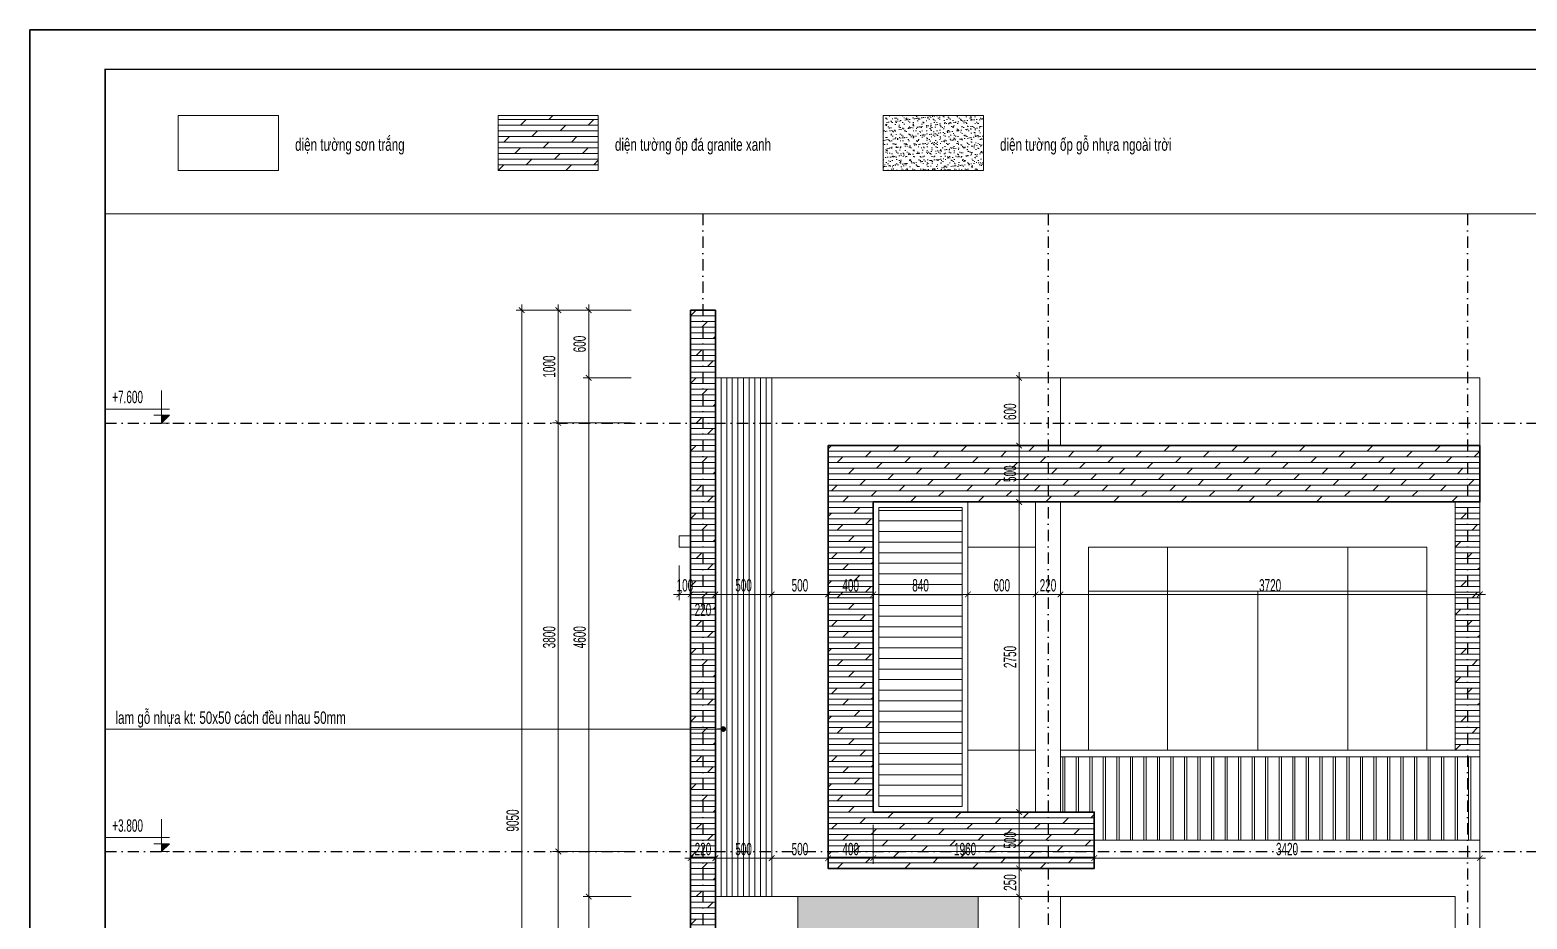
# Model space of a CAD drawing. Header units: inches. Extents: x 274208 to 641690, y -81912 to 129129.
# Drawn here: x 427121 to 440399, y 70536 to 78420 of the extents above; entities that cross this region are included whole.
import ezdxf
from ezdxf.enums import TextEntityAlignment as Align

# ---------------------------------------------------------------- set-up
doc = ezdxf.new("R2010")
doc.units = ezdxf.units.IN
doc.header["$MEASUREMENT"] = 0
doc.header["$PDMODE"] = 3
doc.linetypes.add('DASHDOT', pattern=[1, 0.5, -0.25, 0, -0.25])
for name, color, linetype, lineweight in [('01.Cut', 255, 'Continuous', 35), ('02.Thay', 145, 'Continuous', 20), ('03.Manh', 251, 'Continuous', 13), ('05.Text', 253, 'Continuous', 18), ('08.Dim', 156, 'Continuous', 15), ('09.Hatch', 250, 'Continuous', 5), ('11.Khung bo', 32, 'Continuous', 50), ('12.Khung', 36, 'Continuous', 25), ('DIM', 252, 'Continuous', 20)]:
    doc.layers.add(name, color=color, linetype=linetype, lineweight=lineweight)
doc.layers.add('text', color=7, linetype='Continuous')
doc.layers.add('TRUC', color=250, linetype='DASHDOT')
doc.layers.add('Tpl_Bound', color=1, linetype='Continuous', plot=False)
doc.styles.add('TT5_Text Dim', font='hoatbif.shx', dxfattribs={"width": 0.6})
doc.dimstyles.new('TT5_Dim 1-100', dxfattribs={"dimscale": 100, "dimtxt": 2.2, "dimasz": 1, "dimexe": 1, "dimexo": 0.5, "dimgap": 0.5, "dimtad": 1, "dimdec": 0, "dimzin": 0, "dimdsep": 46, "dimtxsty": 'TT5_Text Dim', "dimblk": 'ARCHTICK', "dimcen": 0, "dimdle": 1, "dimclrd": 256, "dimclre": 256, "dimclrt": 1, "dimadec": 0, "dimazin": 0, "dimtfac": 0.015, "dimtdec": 0, "dimtix": 1, "dimtmove": 2, "dimatfit": 3, "dimldrblk": 'DOT', "dimfxl": 1, "dimtolj": 1, "dimtzin": 0, "dimlwd": -1, "dimlwe": -1, "dimarcsym": 1})
doc.dimstyles.new('TT5_Dim 1-50', dxfattribs={"dimscale": 50, "dimtxt": 2.2, "dimasz": 1, "dimexe": 1, "dimexo": 0.5, "dimgap": 0.5, "dimtad": 1, "dimdec": 0, "dimzin": 0, "dimdsep": 46, "dimtxsty": 'TT5_Text Dim', "dimblk": 'ARCHTICK', "dimcen": 0, "dimdle": 1, "dimclrd": 256, "dimclre": 256, "dimclrt": 1, "dimadec": 0, "dimazin": 0, "dimtfac": 0.015, "dimtdec": 0, "dimtix": 1, "dimtmove": 2, "dimatfit": 3, "dimldrblk": 'DOT', "dimfxl": 1, "dimtolj": 1, "dimtzin": 0, "dimlwd": -1, "dimlwe": -1, "dimarcsym": 1})

# ---------------------------------------------------------------- blocks, each defined once
blk = doc.blocks.new('100')
at = {"layer": '11.Khung bo', "const_width": 26.7}
blk.add_lwpolyline([(1860913, -945240), (1860913, -916940), (1896063, -916940), (1896063, -945240)], close=True, dxfattribs=at)
at = {"layer": '12.Khung', "color": 1}
blk.add_lwpolyline([(1901579, -945940), (1901579, -916240), (1859580, -916240), (1859580, -945940)], close=True, dxfattribs=at)
blk = doc.blocks.new('A$C4E7C6F34')
at = {"layer": 'DIM'}
blk.add_hatch(color=256, dxfattribs=at).paths.add_polyline_path([(-38, 0), (-38, 138), (-178, 138)])
for p, q in [((-38, 576), (-38, 0)), ((964, 248), (-178, 248)), ((-178, 138), (101, 138)), ((-178, 138), (-38, 0)), ((-178, 0), (101, 0))]:
    blk.add_line(p, q, dxfattribs=at)
at = {"layer": 'text', "style": 'TT5_Text Dim', "flags": 8}
blk.add_attdef('%%P0.000', text='', height=220, dxfattribs=at).set_placement((102, 461), align=Align.MIDDLE_LEFT)
blk = doc.blocks.new('_ARCHTICK')
at = {"color": 0, "linetype": 'ByBlock', "const_width": 0.15}
blk.add_lwpolyline([(-0.5, -0.5), (0.5, 0.5)], dxfattribs=at)
blk = doc.blocks.new('*D205')
at = {"layer": '08.Dim', "transparency": 16777216}
for p, q in [((432077, 75985), (432077, 75285)), ((432453, 75935), (432027, 75935)), ((432453, 75335), (432027, 75335))]:
    blk.add_line(p, q, dxfattribs=at)
at = {"layer": 'Defpoints', "color": 0, "transparency": 16777216}
for p in [(432478, 75935), (432077, 75335), (432478, 75335)]:
    blk.add_point(p, dxfattribs=at)
at = {"layer": '08.Dim', "transparency": 16777216, "xscale": 50, "yscale": 50, "zscale": 50}
for p, rotation in [((432077, 75935), 90), ((432077, 75335), 270)]:
    blk.add_blockref('_ARCHTICK', p, dxfattribs=dict(at, rotation=rotation))
at = {"layer": '08.Dim', "color": 1, "transparency": 16777216, "insert": (431997, 75635), "char_height": 110, "attachment_point": 5, "rotation": 90, "style": 'TT5_Text Dim'}
blk.add_mtext('\\A1;600', dxfattribs=at)
blk = doc.blocks.new('_DOT')
at = {"color": 1, "linetype": 'ByBlock'}
blk.add_line((-0.5, 0), (-1, 0), dxfattribs=at)
at = {"color": 1, "linetype": 'ByBlock', "const_width": 0.5}
blk.add_lwpolyline([(-0.25, 0, 1), (0.25, 0, 1)], format="xyb", close=True, dxfattribs=at)
blk = doc.blocks.new('*D206')
at = {"layer": '08.Dim', "transparency": 16777216}
for p, q in [((432453, 75335), (432027, 75335)), ((432077, 75385), (432077, 70685)), ((432453, 70735), (432027, 70735))]:
    blk.add_line(p, q, dxfattribs=at)
at = {"layer": 'Defpoints', "color": 0, "transparency": 16777216}
for p in [(432478, 75335), (432077, 70735), (432478, 70735)]:
    blk.add_point(p, dxfattribs=at)
at = {"layer": '08.Dim', "transparency": 16777216, "xscale": 50, "yscale": 50, "zscale": 50}
for p, rotation in [((432077, 75335), 90), ((432077, 70735), 270)]:
    blk.add_blockref('_ARCHTICK', p, dxfattribs=dict(at, rotation=rotation))
at = {"layer": '08.Dim', "color": 1, "transparency": 16777216, "insert": (431997, 73035), "char_height": 110, "attachment_point": 5, "rotation": 90, "style": 'TT5_Text Dim'}
blk.add_mtext('\\A1;4600', dxfattribs=at)
blk = doc.blocks.new('*D207')
at = {"layer": '08.Dim', "transparency": 16777216}
for p, q in [((432077, 70785), (432077, 69985)), ((432453, 70735), (432027, 70735)), ((432453, 70035), (432027, 70035))]:
    blk.add_line(p, q, dxfattribs=at)
at = {"layer": 'Defpoints', "color": 0, "transparency": 16777216}
for p in [(432478, 70735), (432077, 70035), (432478, 70035)]:
    blk.add_point(p, dxfattribs=at)
at = {"layer": '08.Dim', "transparency": 16777216, "xscale": 50, "yscale": 50, "zscale": 50}
for p, rotation in [((432077, 70735), 90), ((432077, 70035), 270)]:
    blk.add_blockref('_ARCHTICK', p, dxfattribs=dict(at, rotation=rotation))
at = {"layer": '08.Dim', "color": 1, "transparency": 16777216, "insert": (431997, 70385), "char_height": 110, "attachment_point": 5, "rotation": 90, "style": 'TT5_Text Dim'}
blk.add_mtext('\\A1;700', dxfattribs=at)
blk = doc.blocks.new('*D211')
at = {"layer": '08.Dim', "transparency": 16777216}
for p, q in [((431807, 75985), (431807, 74885)), ((432453, 75935), (431757, 75935)), ((432453, 74935), (431757, 74935))]:
    blk.add_line(p, q, dxfattribs=at)
at = {"layer": 'Defpoints', "color": 0, "transparency": 16777216}
for p in [(432478, 75935), (431807, 74935), (432478, 74935)]:
    blk.add_point(p, dxfattribs=at)
at = {"layer": '08.Dim', "transparency": 16777216, "xscale": 50, "yscale": 50, "zscale": 50}
for p, rotation in [((431807, 75935), 90), ((431807, 74935), 270)]:
    blk.add_blockref('_ARCHTICK', p, dxfattribs=dict(at, rotation=rotation))
at = {"layer": '08.Dim', "color": 1, "transparency": 16777216, "insert": (431727, 75435), "char_height": 110, "attachment_point": 5, "rotation": 90, "style": 'TT5_Text Dim'}
blk.add_mtext('\\A1;1000', dxfattribs=at)
blk = doc.blocks.new('*D212')
at = {"layer": '08.Dim', "transparency": 16777216}
for p, q in [((432453, 74935), (431757, 74935)), ((431807, 74985), (431807, 71085)), ((432453, 71135), (431757, 71135))]:
    blk.add_line(p, q, dxfattribs=at)
at = {"layer": 'Defpoints', "color": 0, "transparency": 16777216}
for p in [(432478, 74935), (431807, 71135), (432478, 71135)]:
    blk.add_point(p, dxfattribs=at)
at = {"layer": '08.Dim', "transparency": 16777216, "xscale": 50, "yscale": 50, "zscale": 50}
for p, rotation in [((431807, 74935), 90), ((431807, 71135), 270)]:
    blk.add_blockref('_ARCHTICK', p, dxfattribs=dict(at, rotation=rotation))
at = {"layer": '08.Dim', "color": 1, "transparency": 16777216, "insert": (431727, 73035), "char_height": 110, "attachment_point": 5, "rotation": 90, "style": 'TT5_Text Dim'}
blk.add_mtext('\\A1;3800', dxfattribs=at)
blk = doc.blocks.new('*D213')
at = {"layer": '08.Dim', "transparency": 16777216}
for p, q in [((431807, 71185), (431807, 67285)), ((432453, 71135), (431757, 71135)), ((432453, 67335), (431757, 67335))]:
    blk.add_line(p, q, dxfattribs=at)
at = {"layer": 'Defpoints', "color": 0, "transparency": 16777216}
for p in [(432478, 71135), (431807, 67335), (432478, 67335)]:
    blk.add_point(p, dxfattribs=at)
at = {"layer": '08.Dim', "transparency": 16777216, "xscale": 50, "yscale": 50, "zscale": 50}
for p, rotation in [((431807, 71135), 90), ((431807, 67335), 270)]:
    blk.add_blockref('_ARCHTICK', p, dxfattribs=dict(at, rotation=rotation))
at = {"layer": '08.Dim', "color": 1, "transparency": 16777216, "insert": (431727, 69235), "char_height": 110, "attachment_point": 5, "rotation": 90, "style": 'TT5_Text Dim'}
blk.add_mtext('\\A1;3800', dxfattribs=at)
blk = doc.blocks.new('*D215')
at = {"layer": '08.Dim', "transparency": 16777216}
for p, q in [((431483, 75985), (431483, 66835)), ((432453, 75935), (431433, 75935)), ((432453, 66885), (431433, 66885))]:
    blk.add_line(p, q, dxfattribs=at)
at = {"layer": 'Defpoints', "color": 0, "transparency": 16777216}
for p in [(432478, 75935), (431483, 66885), (432478, 66885)]:
    blk.add_point(p, dxfattribs=at)
at = {"layer": '08.Dim', "transparency": 16777216, "xscale": 50, "yscale": 50, "zscale": 50}
for p, rotation in [((431483, 75935), 90), ((431483, 66885), 270)]:
    blk.add_blockref('_ARCHTICK', p, dxfattribs=dict(at, rotation=rotation))
at = {"layer": '08.Dim', "color": 1, "transparency": 16777216, "insert": (431403, 71410), "char_height": 110, "attachment_point": 5, "rotation": 90, "style": 'TT5_Text Dim'}
blk.add_mtext('\\A1;9050', dxfattribs=at)
blk = doc.blocks.new('*D656')
at = {"layer": '08.Dim', "transparency": 16777216}
for p, q in [((432880, 73672), (432880, 73365)), ((432980, 73672), (432980, 73365)), ((432880, 73415), (432830, 73415)), ((432880, 73415), (432980, 73415)), ((432980, 73415), (433030, 73415))]:
    blk.add_line(p, q, dxfattribs=at)
at = {"layer": 'Defpoints', "color": 0, "transparency": 16777216}
for p in [(432880, 73697), (432980, 73697), (432980, 73415)]:
    blk.add_point(p, dxfattribs=at)
at = {"layer": '08.Dim', "transparency": 16777216, "xscale": 50, "yscale": 50, "zscale": 50}
blk.add_blockref('_ARCHTICK', (432880, 73415), dxfattribs=at)
at = {"layer": '08.Dim', "transparency": 16777216, "xscale": 50, "yscale": 50, "zscale": 50, "rotation": 180}
blk.add_blockref('_ARCHTICK', (432980, 73415), dxfattribs=at)
at = {"layer": '08.Dim', "color": 1, "transparency": 16777216, "insert": (432930, 73495), "char_height": 110, "attachment_point": 5, "style": 'TT5_Text Dim'}
blk.add_mtext('\\A1;100', dxfattribs=at)
blk = doc.blocks.new('*D657')
at = {"layer": '08.Dim', "transparency": 16777216}
for p, q in [((432980, 73672), (432980, 73365)), ((433200, 73672), (433200, 73365)), ((432930, 73415), (433250, 73415))]:
    blk.add_line(p, q, dxfattribs=at)
at = {"layer": 'Defpoints', "color": 0, "transparency": 16777216}
for p in [(432980, 73697), (433200, 73697), (433200, 73415)]:
    blk.add_point(p, dxfattribs=at)
at = {"layer": '08.Dim', "transparency": 16777216, "xscale": 50, "yscale": 50, "zscale": 50, "rotation": 180}
blk.add_blockref('_ARCHTICK', (432980, 73415), dxfattribs=at)
at = {"layer": '08.Dim', "transparency": 16777216, "xscale": 50, "yscale": 50, "zscale": 50}
blk.add_blockref('_ARCHTICK', (433200, 73415), dxfattribs=at)
at = {"layer": '08.Dim', "color": 1, "transparency": 16777216, "insert": (433090, 73278), "char_height": 110, "attachment_point": 5, "style": 'TT5_Text Dim'}
blk.add_mtext('\\A1;220', dxfattribs=at)
blk = doc.blocks.new('*D658')
at = {"layer": '08.Dim', "transparency": 16777216}
for p, q in [((433200, 73672), (433200, 73365)), ((433700, 73672), (433700, 73365)), ((433150, 73415), (433750, 73415))]:
    blk.add_line(p, q, dxfattribs=at)
at = {"layer": 'Defpoints', "color": 0, "transparency": 16777216}
for p in [(433200, 73697), (433700, 73697), (433700, 73415)]:
    blk.add_point(p, dxfattribs=at)
at = {"layer": '08.Dim', "transparency": 16777216, "xscale": 50, "yscale": 50, "zscale": 50, "rotation": 180}
blk.add_blockref('_ARCHTICK', (433200, 73415), dxfattribs=at)
at = {"layer": '08.Dim', "transparency": 16777216, "xscale": 50, "yscale": 50, "zscale": 50}
blk.add_blockref('_ARCHTICK', (433700, 73415), dxfattribs=at)
at = {"layer": '08.Dim', "color": 1, "transparency": 16777216, "insert": (433450, 73495), "char_height": 110, "attachment_point": 5, "style": 'TT5_Text Dim'}
blk.add_mtext('\\A1;500', dxfattribs=at)
blk = doc.blocks.new('*D659')
at = {"layer": '08.Dim', "transparency": 16777216}
for p, q in [((433700, 73672), (433700, 73365)), ((434200, 73672), (434200, 73365)), ((433650, 73415), (434250, 73415))]:
    blk.add_line(p, q, dxfattribs=at)
at = {"layer": 'Defpoints', "color": 0, "transparency": 16777216}
for p in [(433700, 73697), (434200, 73697), (434200, 73415)]:
    blk.add_point(p, dxfattribs=at)
at = {"layer": '08.Dim', "transparency": 16777216, "xscale": 50, "yscale": 50, "zscale": 50, "rotation": 180}
blk.add_blockref('_ARCHTICK', (433700, 73415), dxfattribs=at)
at = {"layer": '08.Dim', "transparency": 16777216, "xscale": 50, "yscale": 50, "zscale": 50}
blk.add_blockref('_ARCHTICK', (434200, 73415), dxfattribs=at)
at = {"layer": '08.Dim', "color": 1, "transparency": 16777216, "insert": (433950, 73495), "char_height": 110, "attachment_point": 5, "style": 'TT5_Text Dim'}
blk.add_mtext('\\A1;500', dxfattribs=at)
blk = doc.blocks.new('*D660')
at = {"layer": '08.Dim', "transparency": 16777216}
for p, q in [((434200, 73672), (434200, 73365)), ((434600, 73672), (434600, 73365)), ((434150, 73415), (434650, 73415))]:
    blk.add_line(p, q, dxfattribs=at)
at = {"layer": 'Defpoints', "color": 0, "transparency": 16777216}
for p in [(434200, 73697), (434600, 73697), (434600, 73415)]:
    blk.add_point(p, dxfattribs=at)
at = {"layer": '08.Dim', "transparency": 16777216, "xscale": 50, "yscale": 50, "zscale": 50, "rotation": 180}
blk.add_blockref('_ARCHTICK', (434200, 73415), dxfattribs=at)
at = {"layer": '08.Dim', "transparency": 16777216, "xscale": 50, "yscale": 50, "zscale": 50}
blk.add_blockref('_ARCHTICK', (434600, 73415), dxfattribs=at)
at = {"layer": '08.Dim', "color": 1, "transparency": 16777216, "insert": (434400, 73495), "char_height": 110, "attachment_point": 5, "style": 'TT5_Text Dim'}
blk.add_mtext('\\A1;400', dxfattribs=at)
blk = doc.blocks.new('*D661')
at = {"layer": '08.Dim', "transparency": 16777216}
for p, q in [((434600, 73672), (434600, 73365)), ((435440, 73672), (435440, 73365)), ((434550, 73415), (435490, 73415))]:
    blk.add_line(p, q, dxfattribs=at)
at = {"layer": 'Defpoints', "color": 0, "transparency": 16777216}
for p in [(434600, 73697), (435440, 73697), (435440, 73415)]:
    blk.add_point(p, dxfattribs=at)
at = {"layer": '08.Dim', "transparency": 16777216, "xscale": 50, "yscale": 50, "zscale": 50, "rotation": 180}
blk.add_blockref('_ARCHTICK', (434600, 73415), dxfattribs=at)
at = {"layer": '08.Dim', "transparency": 16777216, "xscale": 50, "yscale": 50, "zscale": 50}
blk.add_blockref('_ARCHTICK', (435440, 73415), dxfattribs=at)
at = {"layer": '08.Dim', "color": 1, "transparency": 16777216, "insert": (435020, 73495), "char_height": 110, "attachment_point": 5, "style": 'TT5_Text Dim'}
blk.add_mtext('\\A1;840', dxfattribs=at)
blk = doc.blocks.new('*D662')
at = {"layer": '08.Dim', "transparency": 16777216}
for p, q in [((435440, 73672), (435440, 73365)), ((436040, 73672), (436040, 73365)), ((435390, 73415), (436090, 73415))]:
    blk.add_line(p, q, dxfattribs=at)
at = {"layer": 'Defpoints', "color": 0, "transparency": 16777216}
for p in [(435440, 73697), (436040, 73697), (436040, 73415)]:
    blk.add_point(p, dxfattribs=at)
at = {"layer": '08.Dim', "transparency": 16777216, "xscale": 50, "yscale": 50, "zscale": 50, "rotation": 180}
blk.add_blockref('_ARCHTICK', (435440, 73415), dxfattribs=at)
at = {"layer": '08.Dim', "transparency": 16777216, "xscale": 50, "yscale": 50, "zscale": 50}
blk.add_blockref('_ARCHTICK', (436040, 73415), dxfattribs=at)
at = {"layer": '08.Dim', "color": 1, "transparency": 16777216, "insert": (435740, 73495), "char_height": 110, "attachment_point": 5, "style": 'TT5_Text Dim'}
blk.add_mtext('\\A1;600', dxfattribs=at)
blk = doc.blocks.new('*D663')
at = {"layer": '08.Dim', "transparency": 16777216}
for p, q in [((436040, 73672), (436040, 73365)), ((436260, 73672), (436260, 73365)), ((435990, 73415), (436310, 73415))]:
    blk.add_line(p, q, dxfattribs=at)
at = {"layer": 'Defpoints', "color": 0, "transparency": 16777216}
for p in [(436040, 73697), (436260, 73697), (436260, 73415)]:
    blk.add_point(p, dxfattribs=at)
at = {"layer": '08.Dim', "transparency": 16777216, "xscale": 50, "yscale": 50, "zscale": 50, "rotation": 180}
blk.add_blockref('_ARCHTICK', (436040, 73415), dxfattribs=at)
at = {"layer": '08.Dim', "transparency": 16777216, "xscale": 50, "yscale": 50, "zscale": 50}
blk.add_blockref('_ARCHTICK', (436260, 73415), dxfattribs=at)
at = {"layer": '08.Dim', "color": 1, "transparency": 16777216, "insert": (436150, 73495), "char_height": 110, "attachment_point": 5, "style": 'TT5_Text Dim'}
blk.add_mtext('\\A1;220', dxfattribs=at)
blk = doc.blocks.new('*D664')
at = {"layer": '08.Dim', "transparency": 16777216}
for p, q in [((436260, 73672), (436260, 73365)), ((439980, 73672), (439980, 73365)), ((436210, 73415), (440030, 73415))]:
    blk.add_line(p, q, dxfattribs=at)
at = {"layer": 'Defpoints', "color": 0, "transparency": 16777216}
for p in [(436260, 73697), (439980, 73697), (439980, 73415)]:
    blk.add_point(p, dxfattribs=at)
at = {"layer": '08.Dim', "transparency": 16777216, "xscale": 50, "yscale": 50, "zscale": 50, "rotation": 180}
blk.add_blockref('_ARCHTICK', (436260, 73415), dxfattribs=at)
at = {"layer": '08.Dim', "transparency": 16777216, "xscale": 50, "yscale": 50, "zscale": 50}
blk.add_blockref('_ARCHTICK', (439980, 73415), dxfattribs=at)
at = {"layer": '08.Dim', "color": 1, "transparency": 16777216, "insert": (438120, 73495), "char_height": 110, "attachment_point": 5, "style": 'TT5_Text Dim'}
blk.add_mtext('\\A1;3720', dxfattribs=at)
blk = doc.blocks.new('*D665')
at = {"layer": '08.Dim', "transparency": 16777216}
for p, q in [((432980, 71373), (432980, 71026)), ((433200, 71373), (433200, 71026)), ((432930, 71076), (433250, 71076))]:
    blk.add_line(p, q, dxfattribs=at)
at = {"layer": 'Defpoints', "color": 0, "transparency": 16777216}
for p in [(432980, 71398), (433200, 71398), (433200, 71076)]:
    blk.add_point(p, dxfattribs=at)
at = {"layer": '08.Dim', "transparency": 16777216, "xscale": 50, "yscale": 50, "zscale": 50, "rotation": 180}
blk.add_blockref('_ARCHTICK', (432980, 71076), dxfattribs=at)
at = {"layer": '08.Dim', "transparency": 16777216, "xscale": 50, "yscale": 50, "zscale": 50}
blk.add_blockref('_ARCHTICK', (433200, 71076), dxfattribs=at)
at = {"layer": '08.Dim', "color": 1, "transparency": 16777216, "insert": (433090, 71156), "char_height": 110, "attachment_point": 5, "style": 'TT5_Text Dim'}
blk.add_mtext('\\A1;220', dxfattribs=at)
blk = doc.blocks.new('*D666')
at = {"layer": '08.Dim', "transparency": 16777216}
for p, q in [((433200, 71373), (433200, 71026)), ((433700, 71373), (433700, 71026)), ((433150, 71076), (433750, 71076))]:
    blk.add_line(p, q, dxfattribs=at)
at = {"layer": 'Defpoints', "color": 0, "transparency": 16777216}
for p in [(433200, 71398), (433700, 71398), (433700, 71076)]:
    blk.add_point(p, dxfattribs=at)
at = {"layer": '08.Dim', "transparency": 16777216, "xscale": 50, "yscale": 50, "zscale": 50, "rotation": 180}
blk.add_blockref('_ARCHTICK', (433200, 71076), dxfattribs=at)
at = {"layer": '08.Dim', "transparency": 16777216, "xscale": 50, "yscale": 50, "zscale": 50}
blk.add_blockref('_ARCHTICK', (433700, 71076), dxfattribs=at)
at = {"layer": '08.Dim', "color": 1, "transparency": 16777216, "insert": (433450, 71156), "char_height": 110, "attachment_point": 5, "style": 'TT5_Text Dim'}
blk.add_mtext('\\A1;500', dxfattribs=at)
blk = doc.blocks.new('*D667')
at = {"layer": '08.Dim', "transparency": 16777216}
for p, q in [((433700, 71373), (433700, 71026)), ((434200, 71373), (434200, 71026)), ((433650, 71076), (434250, 71076))]:
    blk.add_line(p, q, dxfattribs=at)
at = {"layer": 'Defpoints', "color": 0, "transparency": 16777216}
for p in [(433700, 71398), (434200, 71398), (434200, 71076)]:
    blk.add_point(p, dxfattribs=at)
at = {"layer": '08.Dim', "transparency": 16777216, "xscale": 50, "yscale": 50, "zscale": 50, "rotation": 180}
blk.add_blockref('_ARCHTICK', (433700, 71076), dxfattribs=at)
at = {"layer": '08.Dim', "transparency": 16777216, "xscale": 50, "yscale": 50, "zscale": 50}
blk.add_blockref('_ARCHTICK', (434200, 71076), dxfattribs=at)
at = {"layer": '08.Dim', "color": 1, "transparency": 16777216, "insert": (433950, 71156), "char_height": 110, "attachment_point": 5, "style": 'TT5_Text Dim'}
blk.add_mtext('\\A1;500', dxfattribs=at)
blk = doc.blocks.new('*D668')
at = {"layer": '08.Dim', "transparency": 16777216}
for p, q in [((434200, 71373), (434200, 71026)), ((434600, 71373), (434600, 71026)), ((434150, 71076), (434650, 71076))]:
    blk.add_line(p, q, dxfattribs=at)
at = {"layer": 'Defpoints', "color": 0, "transparency": 16777216}
for p in [(434200, 71398), (434600, 71398), (434600, 71076)]:
    blk.add_point(p, dxfattribs=at)
at = {"layer": '08.Dim', "transparency": 16777216, "xscale": 50, "yscale": 50, "zscale": 50, "rotation": 180}
blk.add_blockref('_ARCHTICK', (434200, 71076), dxfattribs=at)
at = {"layer": '08.Dim', "transparency": 16777216, "xscale": 50, "yscale": 50, "zscale": 50}
blk.add_blockref('_ARCHTICK', (434600, 71076), dxfattribs=at)
at = {"layer": '08.Dim', "color": 1, "transparency": 16777216, "insert": (434400, 71156), "char_height": 110, "attachment_point": 5, "style": 'TT5_Text Dim'}
blk.add_mtext('\\A1;400', dxfattribs=at)
blk = doc.blocks.new('*D669')
at = {"layer": '08.Dim', "transparency": 16777216}
for p, q in [((434600, 71373), (434600, 71026)), ((436560, 71373), (436560, 71026)), ((434550, 71076), (436610, 71076))]:
    blk.add_line(p, q, dxfattribs=at)
at = {"layer": 'Defpoints', "color": 0, "transparency": 16777216}
for p in [(434600, 71398), (436560, 71398), (436560, 71076)]:
    blk.add_point(p, dxfattribs=at)
at = {"layer": '08.Dim', "transparency": 16777216, "xscale": 50, "yscale": 50, "zscale": 50, "rotation": 180}
blk.add_blockref('_ARCHTICK', (434600, 71076), dxfattribs=at)
at = {"layer": '08.Dim', "transparency": 16777216, "xscale": 50, "yscale": 50, "zscale": 50}
blk.add_blockref('_ARCHTICK', (436560, 71076), dxfattribs=at)
at = {"layer": '08.Dim', "color": 1, "transparency": 16777216, "insert": (435415, 71156), "char_height": 110, "attachment_point": 5, "style": 'TT5_Text Dim'}
blk.add_mtext('\\A1;1960', dxfattribs=at)
blk = doc.blocks.new('*D670')
at = {"layer": '08.Dim', "transparency": 16777216}
for p, q in [((436560, 71373), (436560, 71026)), ((439980, 71373), (439980, 71026)), ((436510, 71076), (440030, 71076))]:
    blk.add_line(p, q, dxfattribs=at)
at = {"layer": 'Defpoints', "color": 0, "transparency": 16777216}
for p in [(436560, 71398), (439980, 71398), (439980, 71076)]:
    blk.add_point(p, dxfattribs=at)
at = {"layer": '08.Dim', "transparency": 16777216, "xscale": 50, "yscale": 50, "zscale": 50, "rotation": 180}
blk.add_blockref('_ARCHTICK', (436560, 71076), dxfattribs=at)
at = {"layer": '08.Dim', "transparency": 16777216, "xscale": 50, "yscale": 50, "zscale": 50}
blk.add_blockref('_ARCHTICK', (439980, 71076), dxfattribs=at)
at = {"layer": '08.Dim', "color": 1, "transparency": 16777216, "insert": (438270, 71156), "char_height": 110, "attachment_point": 5, "style": 'TT5_Text Dim'}
blk.add_mtext('\\A1;3420', dxfattribs=at)
blk = doc.blocks.new('*D680')
at = {"layer": '08.Dim', "transparency": 16777216}
for p, q in [((435594, 75335), (435944, 75335)), ((435894, 75385), (435894, 74685)), ((435594, 74735), (435944, 74735))]:
    blk.add_line(p, q, dxfattribs=at)
at = {"layer": 'Defpoints', "color": 0, "transparency": 16777216}
for p in [(435569, 75335), (435569, 74735), (435894, 74735)]:
    blk.add_point(p, dxfattribs=at)
at = {"layer": '08.Dim', "transparency": 16777216, "xscale": 50, "yscale": 50, "zscale": 50}
for p, rotation in [((435894, 75335), 90), ((435894, 74735), 270)]:
    blk.add_blockref('_ARCHTICK', p, dxfattribs=dict(at, rotation=rotation))
at = {"layer": '08.Dim', "color": 1, "transparency": 16777216, "insert": (435814, 75035), "char_height": 110, "attachment_point": 5, "rotation": 90, "style": 'TT5_Text Dim'}
blk.add_mtext('\\A1;600', dxfattribs=at)
blk = doc.blocks.new('*D681')
at = {"layer": '08.Dim', "transparency": 16777216}
for p, q in [((435894, 74785), (435894, 74185)), ((435594, 74735), (435944, 74735)), ((435594, 74235), (435944, 74235))]:
    blk.add_line(p, q, dxfattribs=at)
at = {"layer": 'Defpoints', "color": 0, "transparency": 16777216}
for p in [(435569, 74735), (435569, 74235), (435894, 74235)]:
    blk.add_point(p, dxfattribs=at)
at = {"layer": '08.Dim', "transparency": 16777216, "xscale": 50, "yscale": 50, "zscale": 50}
for p, rotation in [((435894, 74735), 90), ((435894, 74235), 270)]:
    blk.add_blockref('_ARCHTICK', p, dxfattribs=dict(at, rotation=rotation))
at = {"layer": '08.Dim', "color": 1, "transparency": 16777216, "insert": (435814, 74485), "char_height": 110, "attachment_point": 5, "rotation": 90, "style": 'TT5_Text Dim'}
blk.add_mtext('\\A1;500', dxfattribs=at)
blk = doc.blocks.new('*D682')
at = {"layer": '08.Dim', "transparency": 16777216}
for p, q in [((435594, 74235), (435944, 74235)), ((435894, 74285), (435894, 71435)), ((435594, 71485), (435944, 71485))]:
    blk.add_line(p, q, dxfattribs=at)
at = {"layer": 'Defpoints', "color": 0, "transparency": 16777216}
for p in [(435569, 74235), (435569, 71485), (435894, 71485)]:
    blk.add_point(p, dxfattribs=at)
at = {"layer": '08.Dim', "transparency": 16777216, "xscale": 50, "yscale": 50, "zscale": 50}
for p, rotation in [((435894, 74235), 90), ((435894, 71485), 270)]:
    blk.add_blockref('_ARCHTICK', p, dxfattribs=dict(at, rotation=rotation))
at = {"layer": '08.Dim', "color": 1, "transparency": 16777216, "insert": (435814, 72860), "char_height": 110, "attachment_point": 5, "rotation": 90, "style": 'TT5_Text Dim'}
blk.add_mtext('\\A1;2750', dxfattribs=at)
blk = doc.blocks.new('*D683')
at = {"layer": '08.Dim', "transparency": 16777216}
for p, q in [((435594, 71485), (435944, 71485)), ((435894, 71535), (435894, 70935)), ((435594, 70985), (435944, 70985))]:
    blk.add_line(p, q, dxfattribs=at)
at = {"layer": 'Defpoints', "color": 0, "transparency": 16777216}
for p in [(435569, 71485), (435569, 70985), (435894, 70985)]:
    blk.add_point(p, dxfattribs=at)
at = {"layer": '08.Dim', "transparency": 16777216, "xscale": 50, "yscale": 50, "zscale": 50}
for p, rotation in [((435894, 71485), 90), ((435894, 70985), 270)]:
    blk.add_blockref('_ARCHTICK', p, dxfattribs=dict(at, rotation=rotation))
at = {"layer": '08.Dim', "color": 1, "transparency": 16777216, "insert": (435814, 71235), "char_height": 110, "attachment_point": 5, "rotation": 90, "style": 'TT5_Text Dim'}
blk.add_mtext('\\A1;500', dxfattribs=at)
blk = doc.blocks.new('*D684')
at = {"layer": '08.Dim', "transparency": 16777216}
for p, q in [((435894, 71035), (435894, 70685)), ((435594, 70985), (435944, 70985)), ((435594, 70735), (435944, 70735))]:
    blk.add_line(p, q, dxfattribs=at)
at = {"layer": 'Defpoints', "color": 0, "transparency": 16777216}
for p in [(435569, 70985), (435569, 70735), (435894, 70735)]:
    blk.add_point(p, dxfattribs=at)
at = {"layer": '08.Dim', "transparency": 16777216, "xscale": 50, "yscale": 50, "zscale": 50}
for p, rotation in [((435894, 70985), 90), ((435894, 70735), 270)]:
    blk.add_blockref('_ARCHTICK', p, dxfattribs=dict(at, rotation=rotation))
at = {"layer": '08.Dim', "color": 1, "transparency": 16777216, "insert": (435814, 70860), "char_height": 110, "attachment_point": 5, "rotation": 90, "style": 'TT5_Text Dim'}
blk.add_mtext('\\A1;250', dxfattribs=at)
blk = doc.blocks.new('*D685')
at = {"layer": '08.Dim', "transparency": 16777216}
for p, q in [((435894, 70785), (435894, 67285)), ((435594, 70735), (435944, 70735)), ((435594, 67335), (435944, 67335))]:
    blk.add_line(p, q, dxfattribs=at)
at = {"layer": 'Defpoints', "color": 0, "transparency": 16777216}
for p in [(435569, 70735), (435569, 67335), (435894, 67335)]:
    blk.add_point(p, dxfattribs=at)
at = {"layer": '08.Dim', "transparency": 16777216, "xscale": 50, "yscale": 50, "zscale": 50}
for p, rotation in [((435894, 70735), 90), ((435894, 67335), 270)]:
    blk.add_blockref('_ARCHTICK', p, dxfattribs=dict(at, rotation=rotation))
at = {"layer": '08.Dim', "color": 1, "transparency": 16777216, "insert": (435814, 69035), "char_height": 110, "attachment_point": 5, "rotation": 90, "style": 'TT5_Text Dim'}
blk.add_mtext('\\A1;3400', dxfattribs=at)

msp = doc.modelspace()

# ---------------------------------------------------------------- hatches: boundary and pattern name
at = {"layer": '09.Hatch'}
h = msp.add_hatch(dxfattribs=at)
h.set_pattern_fill('DOLMIT', color=256, scale=200)
h.set_pattern_definition([(0, (431272.853, 77175.127), (0, 50), []), (45, (431272.85, 77175.13), (-100, 100), [70.71, -141.421])])
h.paths.add_polyline_path([(431272.9, 77660.5), (432161.7, 77660.5), (432161.7, 77175.1), (431272.9, 77175.1)])
h = msp.add_hatch(dxfattribs=at)
h.set_pattern_fill('AR-SAND', color=256, scale=30)
h.set_pattern_definition([(37.5, (432980.43, 66884.583), (-1.8898, 57.80471), [0, -45.6, 0, -51, 0, -48.75]), (7.5, (432980.43, 66884.58), (53.0933, 84.6644), [0, -24.6, 0, -41.1, 0, -15.75]), (327.5, (432943.53, 66884.583), (93.42426, 0.16977), [0, -15, 0, -54, 0, -70.5]), (317.5, (432943.53, 66884.58), (90.1838, 26.33027), [0, -7.5, 0, -35.4, 0, -40.5])])
h.paths.add_polyline_path([(434688.3, 77660.5), (435577.1, 77660.5), (435577.1, 77175.1), (434688.3, 77175.1)])
h = msp.add_hatch(dxfattribs=at)
h.set_pattern_fill('DOLMIT', color=256, scale=200)
h.set_pattern_definition([(0, (432980.43, 66884.583), (0, 50), []), (45, (432980.43, 66884.58), (-100, 100), [70.7107, -141.4214])])
h.paths.add_polyline_path([(433200.4, 75934.6), (432980.4, 75934.6), (432980.4, 66884.6), (433200.4, 66884.6)])
h.paths.add_polyline_path([(439980.4, 74734.6), (434200.4, 74734.6), (434200.4, 71384.6), (434200.4, 70984.6), (436560.4, 70984.6), (436560.4, 71484.6), (434600.4, 71484.6), (434600.4, 74234.6), (439980.4, 74234.6)])
h.paths.add_polyline_path([(436260.4, 67234.6), (433200.4, 67234.6), (433200.4, 66884.6), (436260.4, 66884.6)])
h = msp.add_hatch(dxfattribs=at)
h.set_pattern_fill('DOLMIT', color=256, scale=200)
h.set_pattern_definition([(0, (439760.43, 72034.583), (0, 50), []), (45, (439760.43, 72034.58), (-100, 100), [70.711, -141.421])])
h.paths.add_polyline_path([(439980.4, 74234.6), (439760.4, 74234.6), (439760.4, 72034.6), (439980.4, 72034.6)])
h = msp.add_hatch(dxfattribs=at)
h.set_pattern_fill('ANSI31', color=256, scale=750, angle=135)
h.set_pattern_definition([(180, (434650.43, 71534.58), (-7e-15, -93.75), [])])
h.paths.add_polyline_path([(435390.4, 74184.6), (434650.4, 74184.6), (434650.4, 71534.6), (435390.4, 71534.6)])
h = msp.add_hatch(dxfattribs=at)
h.set_pattern_fill('AR-SAND', color=256, scale=30)
h.set_pattern_definition([(37.5, (433930.43, 67334.583), (-1.8898, 57.8047), [0, -45.6, 0, -51, 0, -48.75]), (7.5, (433930.43, 67334.58), (53.0933, 84.6644), [0, -24.6, 0, -41.1, 0, -15.75]), (327.5, (433893.53, 67334.583), (93.42426, 0.1698), [0, -15, 0, -54, 0, -70.5]), (317.5, (433893.53, 67334.58), (90.1838, 26.3303), [0, -7.5, 0, -35.4, 0, -40.5])])
h.paths.add_polyline_path([(435530.4, 70734.6), (433930.4, 70734.6), (433930.4, 70034.6), (435530.4, 70034.6)])
h.paths.add_polyline_path([(435530.4, 68234.6), (433930.4, 68234.6), (433930.4, 67334.6), (435530.4, 67334.6)])

# ---------------------------------------------------------------- linework, layer by layer
at = {"layer": '01.Cut'}
msp.add_lwpolyline([(432980.4, 66884.6), (433200.4, 66884.6), (433200.4, 75934.6), (432980.4, 75934.6)], close=True, dxfattribs=at)
msp.add_lwpolyline([(434200.4, 74734.6), (439980.4, 74734.6), (439980.4, 74234.6), (434600.4, 74234.6), (434600.4, 71484.6), (436560.4, 71484.6), (436560.4, 70984.6), (434200.4, 70984.6), (434200.4, 71384.6), (434200.4, 74734.6)], dxfattribs=at)
at = {"layer": '02.Thay'}
for points in [[(433200.4, 75334.6), (436260.4, 75334.6), (436260.4, 74734.6)], [(435440.4, 74234.6), (435440.4, 71484.6)], [(436040.4, 74234.6), (436040.4, 71484.6)], [(436260.4, 74234.6), (436260.4, 71484.6)], [(432980.4, 73934.6), (432880.4, 73934.6), (432880.4, 73834.6), (432980.4, 73834.6)], [(433200.4, 70734.6), (439760.4, 70734.6), (439760.4, 66884.6), (439980.4, 66884.6), (439980.4, 71234.6), (436560.4, 71234.6)], [(433930.4, 70034.6), (433930.4, 70734.6)], [(435530.4, 70034.6), (435530.4, 70734.6)], [(436260.4, 70734.6), (436260.4, 67334.6)]]:
    msp.add_lwpolyline(points, dxfattribs=at)
for points in [[(433250.4, 75334.6), (433300.4, 75334.6), (433300.4, 70734.6), (433250.4, 70734.6)], [(433350.4, 75334.6), (433400.4, 75334.6), (433400.4, 70734.6), (433350.4, 70734.6)], [(433450.4, 75334.6), (433500.4, 75334.6), (433500.4, 70734.6), (433450.4, 70734.6)], [(433550.4, 75334.6), (433600.4, 75334.6), (433600.4, 70734.6), (433550.4, 70734.6)], [(433650.4, 75334.6), (433700.4, 75334.6), (433700.4, 70734.6), (433650.4, 70734.6)], [(434650.4, 74184.6), (435390.4, 74184.6), (435390.4, 71534.6), (434650.4, 71534.6)]]:
    msp.add_lwpolyline(points, close=True, dxfattribs=at)
at = {"layer": '03.Manh'}
for points in [[(428436.7, 77660.5), (429325.6, 77660.5), (429325.6, 77175.1), (428436.7, 77175.1)], [(431272.9, 77660.5), (432161.7, 77660.5), (432161.7, 77175.1), (431272.9, 77175.1)], [(434688.3, 77660.5), (435577.1, 77660.5), (435577.1, 77175.1), (434688.3, 77175.1)], [(436260.4, 72034.6), (439980.4, 72034.6), (439980.4, 71974.6), (436260.4, 71974.6)], [(436280.4, 71484.6), (436300.4, 71484.6), (436300.4, 71974.6), (436280.4, 71974.6)], [(436400.4, 71484.6), (436420.4, 71484.6), (436420.4, 71974.6), (436400.4, 71974.6)], [(436520.4, 71484.6), (436540.4, 71484.6), (436540.4, 71974.6), (436520.4, 71974.6)], [(436640.4, 71234.6), (436660.4, 71234.6), (436660.4, 71974.6), (436640.4, 71974.6)], [(436760.4, 71234.6), (436780.4, 71234.6), (436780.4, 71974.6), (436760.4, 71974.6)], [(436880.4, 71234.6), (436900.4, 71234.6), (436900.4, 71974.6), (436880.4, 71974.6)], [(437000.4, 71234.6), (437020.4, 71234.6), (437020.4, 71974.6), (437000.4, 71974.6)], [(437120.4, 71234.6), (437140.4, 71234.6), (437140.4, 71974.6), (437120.4, 71974.6)], [(437240.4, 71234.6), (437260.4, 71234.6), (437260.4, 71974.6), (437240.4, 71974.6)], [(437360.4, 71234.6), (437380.4, 71234.6), (437380.4, 71974.6), (437360.4, 71974.6)], [(437480.4, 71234.6), (437500.4, 71234.6), (437500.4, 71974.6), (437480.4, 71974.6)], [(437600.4, 71234.6), (437620.4, 71234.6), (437620.4, 71974.6), (437600.4, 71974.6)], [(437720.4, 71234.6), (437740.4, 71234.6), (437740.4, 71974.6), (437720.4, 71974.6)], [(437840.4, 71234.6), (437860.4, 71234.6), (437860.4, 71974.6), (437840.4, 71974.6)], [(437960.4, 71234.6), (437980.4, 71234.6), (437980.4, 71974.6), (437960.4, 71974.6)], [(438080.4, 71234.6), (438100.4, 71234.6), (438100.4, 71974.6), (438080.4, 71974.6)], [(438200.4, 71234.6), (438220.4, 71234.6), (438220.4, 71974.6), (438200.4, 71974.6)], [(438320.4, 71234.6), (438340.4, 71234.6), (438340.4, 71974.6), (438320.4, 71974.6)], [(438440.4, 71234.6), (438460.4, 71234.6), (438460.4, 71974.6), (438440.4, 71974.6)], [(438560.4, 71234.6), (438580.4, 71234.6), (438580.4, 71974.6), (438560.4, 71974.6)], [(438680.4, 71234.6), (438700.4, 71234.6), (438700.4, 71974.6), (438680.4, 71974.6)], [(438800.4, 71234.6), (438820.4, 71234.6), (438820.4, 71974.6), (438800.4, 71974.6)], [(438920.4, 71234.6), (438940.4, 71234.6), (438940.4, 71974.6), (438920.4, 71974.6)], [(439040.4, 71234.6), (439060.4, 71234.6), (439060.4, 71974.6), (439040.4, 71974.6)], [(439160.4, 71234.6), (439180.4, 71234.6), (439180.4, 71974.6), (439160.4, 71974.6)], [(439280.4, 71234.6), (439300.4, 71234.6), (439300.4, 71974.6), (439280.4, 71974.6)], [(439400.4, 71234.6), (439420.4, 71234.6), (439420.4, 71974.6), (439400.4, 71974.6)], [(439520.4, 71234.6), (439540.4, 71234.6), (439540.4, 71974.6), (439520.4, 71974.6)], [(439640.4, 71234.6), (439660.4, 71234.6), (439660.4, 71974.6), (439640.4, 71974.6)], [(439760.4, 71234.6), (439780.4, 71234.6), (439780.4, 71974.6), (439760.4, 71974.6)], [(439880.4, 71234.6), (439900.4, 71234.6), (439900.4, 71974.6), (439880.4, 71974.6)]]:
    msp.add_lwpolyline(points, close=True, dxfattribs=at)
for points in [[(427788, 76788.5), (445362.8, 76788.5)], [(436260.4, 75334.6), (439980.4, 75334.6), (439980.4, 74734.6)], [(439760.4, 74234.6), (439760.4, 72034.6)], [(439980.4, 71234.6), (439980.4, 74234.6)], [(436040.4, 73834.6), (435440.4, 73834.6)], [(436510.4, 72034.6), (436510.4, 73834.6), (439510.4, 73834.6), (439510.4, 72034.6)], [(437210.4, 73834.6), (437210.4, 72034.6)], [(438810.4, 73834.6), (438810.4, 72034.6)], [(436510.4, 73444.6), (439510.4, 73444.6)], [(438010.4, 73444.6), (438010.4, 72034.6)], [(435440.4, 72034.6), (436040.4, 72034.6)]]:
    msp.add_lwpolyline(points, dxfattribs=at)
at = {"layer": 'Tpl_Bound', "color": 1}
msp.add_lwpolyline([(427121.3, 63570.3), (427121.3, 78420.2), (448121.1, 78420.2), (448121.1, 63570.3)], close=True, dxfattribs=at)
at = {"layer": 'TRUC', "ltscale": 200}
for p, q in [((433090.4, 76788.5), (433090.4, 65567.9)), ((436150.4, 76788.5), (436150.4, 65567.9)), ((439870.4, 76788.5), (439870.4, 65567.9))]:
    msp.add_line(p, q, dxfattribs=at)
for points in [[(427788, 74934.6), (445362.8, 74934.6)], [(427788, 71134.6), (445362.8, 71134.6)]]:
    msp.add_lwpolyline(points, dxfattribs=at)

# ---------------------------------------------------------------- block references
at = {"layer": '05.Text', "xscale": 0.5, "yscale": 0.5, "zscale": 0.5}
msp.add_blockref('100', (-502668.5, 536540.2), dxfattribs=at)
at = {"layer": '08.Dim'}
ref = msp.add_blockref('A$C4E7C6F34', (428270.1, 74934.6), dxfattribs=dict(at, xscale=-0.5, yscale=0.5, zscale=0.5))
ref.add_attrib('%%P0.000', '+7.600', dxfattribs={"layer": 'text', "height": 110, "style": 'TT5_Text Dim', "width": 0.6, "flags": 8}).set_placement((427851.2, 75165.2), align=Align.MIDDLE_LEFT)
ref = msp.add_blockref('A$C4E7C6F34', (428270.1, 71134.6), dxfattribs=dict(at, xscale=-0.5, yscale=0.5, zscale=0.5))
ref.add_attrib('%%P0.000', '+3.800', dxfattribs={"layer": 'text', "height": 110, "style": 'TT5_Text Dim', "width": 0.6, "flags": 8}).set_placement((427851.2, 71365.2), align=Align.MIDDLE_LEFT)

# ---------------------------------------------------------------- texts
at = {"layer": '05.Text', "style": 'TT5_Text Dim', "width": 0.7}
for s, p in [('diÖn t\xadêng s¬n tr¾ng', (429473.3, 77348.5)), ('diÖn t\xadêng èp ®¸ granite xanh ', (432309.4, 77348.5)), ('diÖn t\xadêng èp gç nhùa ngoµi trêi', (435724.8, 77348.5)), ('lam gç nhùa kt: 50x50 c¸ch ®Òu nhau 50mm', (427879.7, 72266.8))]:
    msp.add_text(s, height=110, dxfattribs=at).set_placement(p)

# ---------------------------------------------------------------- dimensions: what is measured, and where the dimension line sits
at = {"layer": '08.Dim'}
for base, p1, p2, picture, middle in [((431483.4, 66884.6), (432477.6, 75934.6), (432477.6, 66884.6), '*D215', (431403.4, 71409.6)), ((431806.6, 74934.6), (432477.6, 75934.6), (432477.6, 74934.6), '*D211', (431726.6, 75434.6)), ((432076.7, 75334.6), (432477.6, 75934.6), (432477.6, 75334.6), '*D205', (431996.7, 75634.6)), ((432076.7, 70734.6), (432477.6, 75334.6), (432477.6, 70734.6), '*D206', (431996.7, 73034.6)), ((435894.2, 74734.6), (435568.5, 75334.6), (435568.5, 74734.6), '*D680', (435814.2, 75034.6)), ((431806.6, 71134.6), (432477.6, 74934.6), (432477.6, 71134.6), '*D212', (431726.6, 73034.6)), ((435894.2, 74234.6), (435568.5, 74734.6), (435568.5, 74234.6), '*D681', (435814.2, 74484.6)), ((435894.2, 71484.6), (435568.5, 74234.6), (435568.5, 71484.6), '*D682', (435814.2, 72859.6)), ((435894.2, 70984.6), (435568.5, 71484.6), (435568.5, 70984.6), '*D683', (435814.2, 71234.6)), ((431806.6, 67334.6), (432477.6, 71134.6), (432477.6, 67334.6), '*D213', (431726.6, 69234.6)), ((435894.2, 70734.6), (435568.5, 70984.6), (435568.5, 70734.6), '*D684', (435814.2, 70859.6)), ((432076.7, 70034.6), (432477.6, 70734.6), (432477.6, 70034.6), '*D207', (431996.7, 70384.6)), ((435894.2, 67334.6), (435568.5, 70734.6), (435568.5, 67334.6), '*D685', (435814.2, 69034.6))]:
    dim = msp.add_linear_dim(base=base, p1=p1, p2=p2, angle=90, dimstyle='TT5_Dim 1-50', dxfattribs=at)
    dim.commit()
    dim.dimension.update_dxf_attribs({"geometry": picture, "text_midpoint": middle})
for base, p1, p2, picture, middle in [((432980.4, 73415), (432880.4, 73696.6), (432980.4, 73696.6), '*D656', (432930.4, 73495)), ((433700.4, 73415), (433200.4, 73696.6), (433700.4, 73696.6), '*D658', (433450.4, 73495)), ((434200.4, 73415), (433700.4, 73696.6), (434200.4, 73696.6), '*D659', (433950.4, 73495)), ((434600.4, 73415), (434200.4, 73696.6), (434600.4, 73696.6), '*D660', (434400.4, 73495)), ((435440.4, 73415), (434600.4, 73696.6), (435440.4, 73696.6), '*D661', (435020.4, 73495)), ((436040.4, 73415), (435440.4, 73696.6), (436040.4, 73696.6), '*D662', (435740.4, 73495)), ((436260.4, 73415), (436040.4, 73696.6), (436260.4, 73696.6), '*D663', (436150.4, 73495)), ((439980.4, 73415), (436260.4, 73696.6), (439980.4, 73696.6), '*D664', (438120.4, 73495)), ((433200.4, 71075.5), (432980.4, 71397.7), (433200.4, 71397.7), '*D665', (433090.4, 71155.5)), ((433700.4, 71075.5), (433200.4, 71397.7), (433700.4, 71397.7), '*D666', (433450.4, 71155.5)), ((434200.4, 71075.5), (433700.4, 71397.7), (434200.4, 71397.7), '*D667', (433950.4, 71155.5)), ((434600.4, 71075.5), (434200.4, 71397.7), (434600.4, 71397.7), '*D668', (434400.4, 71155.5)), ((439980.4, 71075.5), (436560.4, 71397.7), (439980.4, 71397.7), '*D670', (438270.4, 71155.5))]:
    dim = msp.add_linear_dim(base=base, p1=p1, p2=p2, dimstyle='TT5_Dim 1-50', dxfattribs=at)
    dim.commit()
    dim.dimension.update_dxf_attribs({"geometry": picture, "text_midpoint": middle})
for base, p1, p2, picture, middle in [((433200.4, 73415), (432980.4, 73696.6), (433200.4, 73696.6), '*D657', (433090.4, 73278.2)), ((436560.4, 71075.5), (434600.4, 71397.7), (436560.4, 71397.7), '*D669', (435414.5, 71155.5))]:
    dim = msp.add_linear_dim(base=base, p1=p1, p2=p2, dimstyle='TT5_Dim 1-50', dxfattribs=at)
    dim.commit()
    dim.dimension.update_dxf_attribs({"geometry": picture, "text_midpoint": middle, "dimtype": 160})

# ---------------------------------------------------------------- leaders
msp.add_leader([(433270.4, 72220.8), (427788, 72220.8)], dimstyle='TT5_Dim 1-100', override={"dimasz": 0.5}, dxfattribs=at)

doc.saveas('drawing.dxf')
